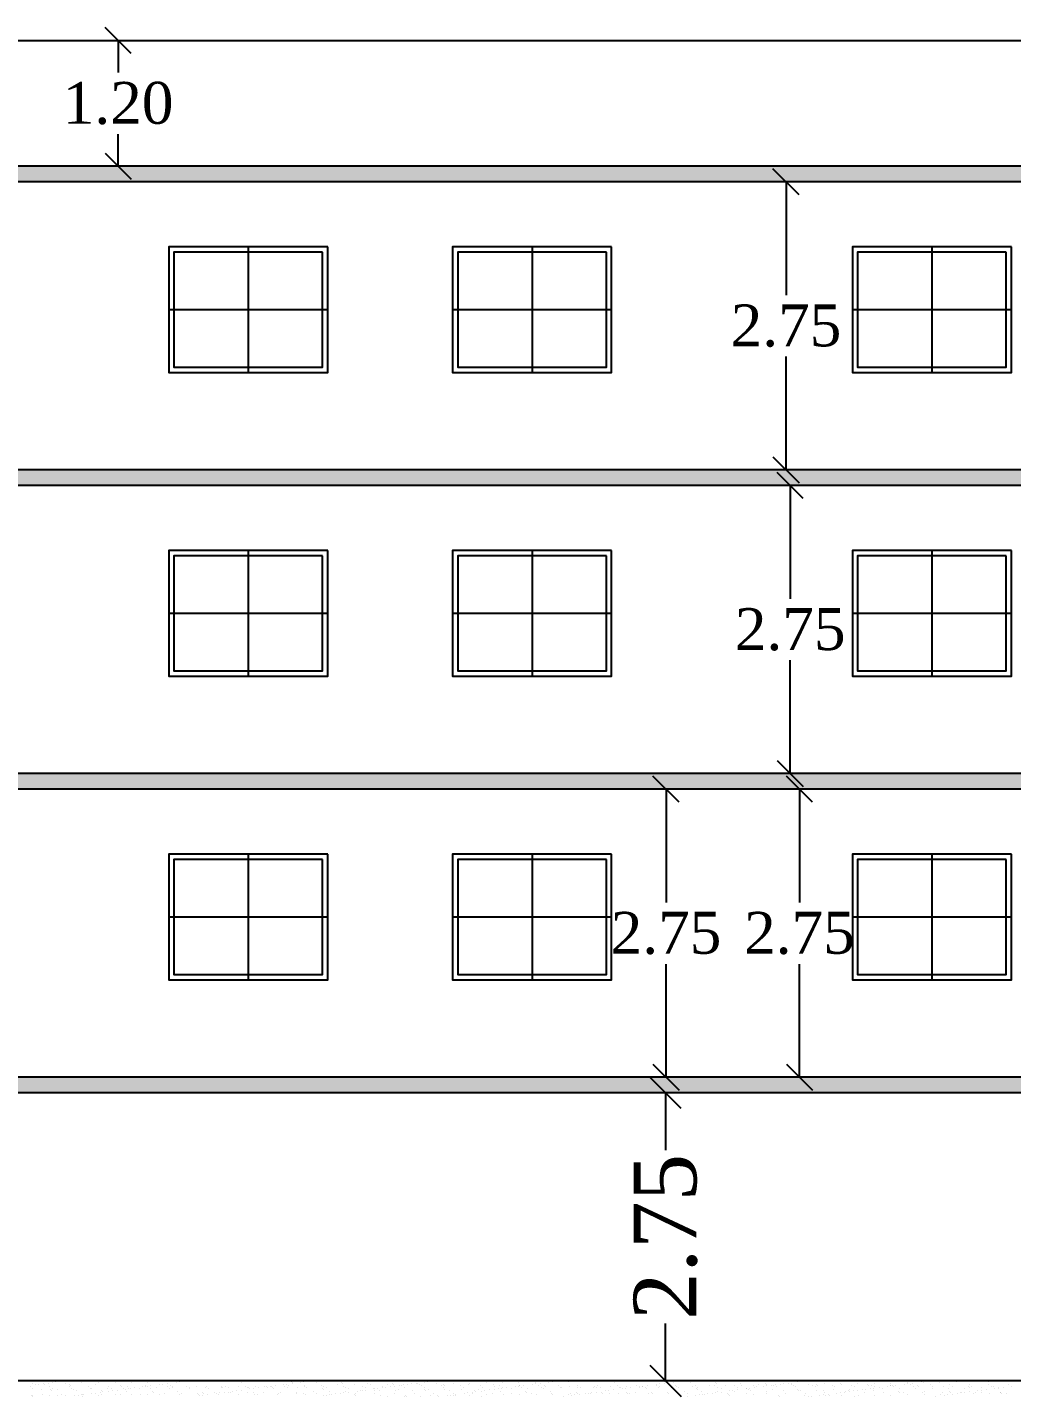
# Model space of a CAD drawing. Header units: metres. Extents: x 16174 to 16363, y 1100 to 1191.
# Drawn here: x 16275.53 to 16284.93, y 1137.06 to 1150.14 of the extents above; entities that cross this region are included whole.
import ezdxf

# ---------------------------------------------------------------- set-up
doc = ezdxf.new("R2010")
doc.units = ezdxf.units.M
doc.header["$MEASUREMENT"] = 0
for name, color, linetype in [('BLK_1_FLR_0_STILT_HEIGHT', 7, 'Continuous'), ('BLK_1_FLR_1_REGULAR_ROOM_1', 7, 'Continuous'), ('BLK_1_FLR_1_WC_BATH_HT', 20, 'Continuous'), ('BLK_1_PARAPET_HT', 7, 'Continuous')]:
    doc.layers.add(name, color=color, linetype=linetype)
doc.styles.get("Standard").update_dxf_attribs({"font": 'times.ttf'})
doc.dimstyles.new('23', dxfattribs={"dimtxt": 0.45, "dimasz": 0.3, "dimexe": 0.18, "dimexo": 0.0625, "dimgap": 0.09, "dimtad": 0, "dimtih": 1, "dimtoh": 1, "dimzin": 0, "dimdsep": 46, "dimtxsty": 'Standard', "dimblk": 'OBLIQUE', "dimcen": 0.09, "dimse1": 1, "dimse2": 1, "dimadec": 0, "dimazin": 0, "dimtfac": 1, "dimtofl": 0, "dimtmove": 0, "dimatfit": 3, "dimfxl": 0, "dimtolj": 1, "dimtzin": 0, "dimarcsym": 0})
doc.dimstyles.get("Standard").update_dxf_attribs({"dimtxt": 0.6, "dimasz": 0.3, "dimexe": 0.18, "dimexo": 0.0625, "dimgap": 0.09, "dimtad": 0, "dimzin": 0, "dimdsep": 46, "dimtxsty": 'Standard', "dimblk": 'OBLIQUE', "dimcen": 0.09, "dimse1": 1, "dimse2": 1, "dimadec": 0, "dimazin": 0, "dimtfac": 1, "dimtofl": 0, "dimtmove": 0, "dimatfit": 3, "dimfxl": 0, "dimtolj": 1, "dimtzin": 0, "dimarcsym": 0})

# ---------------------------------------------------------------- blocks, each defined once
blk = doc.blocks.new('_Oblique')
at = {"color": 0, "linetype": 'ByBlock', "lineweight": -2}
blk.add_line((-0.5, -0.5), (0.5, 0.5), dxfattribs=at)
blk = doc.blocks.new('*D140')
at = {"layer": 'BLK_1_FLR_1_WC_BATH_HT', "color": 0, "lineweight": -2}
for p, q in [((16281.63, 1142.861), (16281.63, 1141.78)), ((16281.63, 1140.111), (16281.63, 1141.192))]:
    blk.add_line(p, q, dxfattribs=at)
at = {"layer": 'Defpoints', "color": 0}
for p in [(16281.546, 1142.861), (16281.63, 1142.861), (16281.546, 1140.111)]:
    blk.add_point(p, dxfattribs=at)
at = {"layer": 'BLK_1_FLR_1_WC_BATH_HT', "color": 0, "lineweight": -2, "xscale": 0.25, "yscale": 0.25, "zscale": 0.25}
for p, rotation in [((16281.63, 1142.861), 90), ((16281.63, 1140.111), 270)]:
    blk.add_blockref('_Oblique', p, dxfattribs=dict(at, rotation=rotation))
at = {"layer": 'BLK_1_FLR_1_WC_BATH_HT', "color": 0, "insert": (16281.63, 1141.486), "char_height": 0.4, "attachment_point": 5}
blk.add_mtext('\\A1;2.75', dxfattribs=at)
blk = doc.blocks.new('*D141')
at = {"layer": 'BLK_1_FLR_1_REGULAR_ROOM_1', "color": 0, "lineweight": -2}
for p, q in [((16282.904, 1142.861), (16282.904, 1141.78)), ((16282.904, 1140.111), (16282.904, 1141.192))]:
    blk.add_line(p, q, dxfattribs=at)
at = {"layer": 'Defpoints', "color": 0}
for p in [(16282.49, 1142.861), (16282.904, 1142.861), (16282.49, 1140.111)]:
    blk.add_point(p, dxfattribs=at)
at = {"layer": 'BLK_1_FLR_1_REGULAR_ROOM_1', "color": 0, "lineweight": -2, "xscale": 0.25, "yscale": 0.25, "zscale": 0.25}
for p, rotation in [((16282.904, 1142.861), 90), ((16282.904, 1140.111), 270)]:
    blk.add_blockref('_Oblique', p, dxfattribs=dict(at, rotation=rotation))
at = {"layer": 'BLK_1_FLR_1_REGULAR_ROOM_1', "color": 0, "insert": (16282.904, 1141.486), "char_height": 0.4, "attachment_point": 5}
blk.add_mtext('\\A1;2.75', dxfattribs=at)
blk = doc.blocks.new('*D142')
at = {"layer": 'BLK_1_FLR_1_REGULAR_ROOM_1', "color": 0, "lineweight": -2}
for p, q in [((16282.816, 1145.761), (16282.816, 1144.68)), ((16282.816, 1143.011), (16282.816, 1144.092))]:
    blk.add_line(p, q, dxfattribs=at)
at = {"layer": 'Defpoints', "color": 0}
for p in [(16282.816, 1145.761), (16282.904, 1145.761), (16282.904, 1143.011)]:
    blk.add_point(p, dxfattribs=at)
at = {"layer": 'BLK_1_FLR_1_REGULAR_ROOM_1', "color": 0, "lineweight": -2, "xscale": 0.25, "yscale": 0.25, "zscale": 0.25}
for p, rotation in [((16282.816, 1145.761), 90), ((16282.816, 1143.011), 270)]:
    blk.add_blockref('_Oblique', p, dxfattribs=dict(at, rotation=rotation))
at = {"layer": 'BLK_1_FLR_1_REGULAR_ROOM_1', "color": 0, "insert": (16282.816, 1144.386), "char_height": 0.4, "attachment_point": 5}
blk.add_mtext('\\A1;2.75', dxfattribs=at)
blk = doc.blocks.new('*D143')
at = {"layer": 'BLK_1_FLR_1_REGULAR_ROOM_1', "color": 0, "lineweight": -2}
for p, q in [((16282.776, 1148.661), (16282.776, 1147.58)), ((16282.776, 1145.911), (16282.776, 1146.992))]:
    blk.add_line(p, q, dxfattribs=at)
at = {"layer": 'Defpoints', "color": 0}
for p in [(16282.776, 1148.661), (16282.816, 1148.661), (16282.816, 1145.911)]:
    blk.add_point(p, dxfattribs=at)
at = {"layer": 'BLK_1_FLR_1_REGULAR_ROOM_1', "color": 0, "lineweight": -2, "xscale": 0.25, "yscale": 0.25, "zscale": 0.25}
for p, rotation in [((16282.776, 1148.661), 90), ((16282.776, 1145.911), 270)]:
    blk.add_blockref('_Oblique', p, dxfattribs=dict(at, rotation=rotation))
at = {"layer": 'BLK_1_FLR_1_REGULAR_ROOM_1', "color": 0, "insert": (16282.776, 1147.286), "char_height": 0.4, "attachment_point": 5}
blk.add_mtext('\\A1;2.75', dxfattribs=at)
blk = doc.blocks.new('*D144')
at = {"layer": 'BLK_1_PARAPET_HT', "color": 0, "lineweight": -2}
for p, q in [((16276.397, 1150.011), (16276.397, 1149.705)), ((16276.397, 1148.811), (16276.397, 1149.117))]:
    blk.add_line(p, q, dxfattribs=at)
at = {"layer": 'Defpoints', "color": 0}
for p in [(16276.068, 1150.011), (16276.068, 1148.811), (16276.397, 1148.811)]:
    blk.add_point(p, dxfattribs=at)
at = {"layer": 'BLK_1_PARAPET_HT', "color": 0, "lineweight": -2, "xscale": 0.25, "yscale": 0.25, "zscale": 0.25}
for p, rotation in [((16276.397, 1150.011), 90), ((16276.397, 1148.811), 270)]:
    blk.add_blockref('_Oblique', p, dxfattribs=dict(at, rotation=rotation))
at = {"layer": 'BLK_1_PARAPET_HT', "color": 0, "insert": (16276.397, 1149.411), "char_height": 0.4, "attachment_point": 5}
blk.add_mtext('\\A1;1.20', dxfattribs=at)
blk = doc.blocks.new('*D172')
at = {"layer": 'BLK_1_FLR_0_STILT_HEIGHT', "color": 0, "lineweight": -2}
for p, q in [((16281.626, 1139.961), (16281.626, 1139.413)), ((16281.626, 1137.211), (16281.626, 1137.76))]:
    blk.add_line(p, q, dxfattribs=at)
at = {"layer": 'Defpoints', "color": 0}
for p in [(16281.613, 1139.961), (16281.613, 1137.211), (16281.626, 1137.211)]:
    blk.add_point(p, dxfattribs=at)
at = {"layer": 'BLK_1_FLR_0_STILT_HEIGHT', "color": 0, "lineweight": -2, "xscale": 0.3, "yscale": 0.3, "zscale": 0.3}
for p, rotation in [((16281.626, 1139.961), 90), ((16281.626, 1137.211), 270)]:
    blk.add_blockref('_Oblique', p, dxfattribs=dict(at, rotation=rotation))
at = {"layer": 'BLK_1_FLR_0_STILT_HEIGHT', "color": 0, "insert": (16281.626, 1138.586), "char_height": 0.6, "attachment_point": 5, "rotation": 90}
blk.add_mtext('\\A1;2.75', dxfattribs=at)

msp = doc.modelspace()

# ---------------------------------------------------------------- hatches: boundary and pattern name
h = msp.add_hatch()
h.set_pattern_fill('AR-CONC', color=256, scale=0.03)
h.set_pattern_definition([(50, (1658.73142, 203.17716), (0.2151780548, -0.0188256405), [0.0225, -0.2475]), (355, (1658.73142, 203.17716), (-0.0416254, 0.22565764), [0.018, -0.198]), (100.4514445, (1658.74935, 203.17559), (0.173552654, 0.2068319973), [0.0191220576, -0.2103426336]), (46.1842, (1658.73142, 203.23716), (0.320172399, -0.049655784), [0.03375, -0.37125]), (96.6356355, (1658.7581, 203.23302), (0.280398584, 0.29223558), [0.0286831026, -0.315514128]), (351.184164, (1658.73142, 203.23716), (0.2803985835, 0.29223558), [0.027, -0.297]), (21, (1658.76142, 203.22216), (0.1790721156, -0.1207856672), [0.0225, -0.2475]), (326, (1658.76142, 203.22216), (0.0729945996, 0.2175450135), [0.018, -0.198]), (71.4514447, (1658.77635, 203.2121), (0.252066713, 0.0967593458), [0.019122057, -0.2103426336]), (37.5, (1658.73142, 203.17716), (0.0036479566, 0.09986815615), [0, -0.1956, 0, -0.201, 0, -0.19875]), (7.5, (1658.73142, 203.17716), (0.0789208612, 0.1183235136), [0, -0.1146, 0, -0.1911, 0, -0.07575]), (327.5, (1658.66452, 203.17716), (0.16014673085, -0.0067664615), [0, -0.075, 0, -0.234, 0, -0.3105]), (317.5, (1658.63452, 203.17716), (0.1749558508, 0.0300314947), [0, -0.0975, 0, -0.1554, 0, -0.2205])])
h.paths.add_polyline_path([(16303.112, 1140.111), (16273.44, 1140.111), (16273.44, 1139.961), (16303.112, 1139.961)])
h.paths.add_polyline_path([(16303.112, 1143.011), (16273.44, 1143.011), (16273.44, 1142.861), (16303.112, 1142.861)])
h.paths.add_polyline_path([(16302.882, 1145.911), (16273.44, 1145.911), (16273.44, 1145.761), (16302.882, 1145.761)])
h.paths.add_polyline_path([(16303.112, 1148.811), (16273.44, 1148.811), (16273.44, 1148.661), (16303.112, 1148.661)])

# ---------------------------------------------------------------- linework, layer by layer
for p, q in [((16273.67, 1150.011), (16303.112, 1150.011)), ((16303.112, 1148.811), (16273.44, 1148.811)), ((16303.112, 1148.661), (16273.44, 1148.661)), ((16277.64, 1148.041), (16277.64, 1146.841)), ((16280.35, 1148.041), (16280.35, 1146.841)), ((16284.17, 1148.041), (16284.17, 1146.841)), ((16276.88, 1147.441), (16278.4, 1147.441)), ((16279.59, 1147.441), (16281.11, 1147.441)), ((16283.41, 1147.441), (16284.93, 1147.441)), ((16276.88, 1146.841), (16278.4, 1146.841)), ((16279.59, 1146.841), (16281.11, 1146.841)), ((16283.41, 1146.841), (16284.93, 1146.841)), ((16303.112, 1145.911), (16273.44, 1145.911)), ((16303.112, 1145.761), (16273.44, 1145.761)), ((16277.64, 1145.141), (16277.64, 1143.941)), ((16280.35, 1145.141), (16280.35, 1143.941)), ((16284.17, 1145.141), (16284.17, 1143.941)), ((16276.88, 1144.541), (16278.4, 1144.541)), ((16279.59, 1144.541), (16281.11, 1144.541)), ((16283.41, 1144.541), (16284.93, 1144.541)), ((16276.88, 1143.941), (16278.4, 1143.941)), ((16279.59, 1143.941), (16281.11, 1143.941)), ((16283.41, 1143.941), (16284.93, 1143.941)), ((16303.112, 1143.011), (16273.44, 1143.011)), ((16303.112, 1142.861), (16273.44, 1142.861)), ((16277.64, 1142.241), (16277.64, 1141.041)), ((16280.35, 1142.241), (16280.35, 1141.041)), ((16284.17, 1142.241), (16284.17, 1141.041)), ((16276.88, 1141.641), (16278.4, 1141.641)), ((16279.59, 1141.641), (16281.11, 1141.641)), ((16283.41, 1141.641), (16284.93, 1141.641)), ((16276.88, 1141.041), (16278.4, 1141.041)), ((16279.59, 1141.041), (16281.11, 1141.041)), ((16283.41, 1141.041), (16284.93, 1141.041)), ((16303.112, 1140.111), (16273.44, 1140.111)), ((16303.112, 1139.961), (16273.44, 1139.961)), ((16303.112, 1137.211), (16273.44, 1137.211)), ((16275.557, 1137.156), (16275.557, 1137.156)), ((16275.58, 1137.185), (16275.58, 1137.185)), ((16275.582, 1137.14), (16275.582, 1137.14)), ((16275.606, 1137.175), (16275.606, 1137.175)), ((16275.637, 1137.179), (16275.637, 1137.179)), ((16275.686, 1137.186), (16275.686, 1137.186)), ((16275.693, 1137.181), (16275.693, 1137.181)), ((16275.733, 1137.184), (16275.733, 1137.184)), ((16275.744, 1137.157), (16275.744, 1137.157)), ((16275.768, 1137.196), (16275.768, 1137.196)), ((16275.769, 1137.141), (16275.769, 1137.141)), ((16275.799, 1137.201), (16275.799, 1137.201)), ((16275.848, 1137.207), (16275.848, 1137.207)), ((16275.895, 1137.19), (16275.895, 1137.19)), ((16275.931, 1137.157), (16275.931, 1137.157)), ((16275.934, 1137.179), (16275.934, 1137.179)), ((16275.945, 1137.169), (16275.945, 1137.169)), ((16275.956, 1137.141), (16275.956, 1137.141)), ((16276.052, 1137.192), (16276.052, 1137.192)), ((16276.118, 1137.157), (16276.118, 1137.157)), ((16276.134, 1137.136), (16276.134, 1137.136)), ((16276.143, 1137.141), (16276.143, 1137.141)), ((16276.177, 1137.173), (16276.177, 1137.173)), ((16276.206, 1137.192), (16276.206, 1137.192)), ((16276.291, 1137.138), (16276.291, 1137.138)), ((16276.304, 1137.158), (16276.304, 1137.158)), ((16276.33, 1137.142), (16276.33, 1137.142)), ((16276.368, 1137.197), (16276.368, 1137.197)), ((16276.417, 1137.171), (16276.417, 1137.171)), ((16276.428, 1137.161), (16276.428, 1137.161)), ((16276.444, 1137.137), (16276.444, 1137.137)), ((16276.469, 1137.133), (16276.469, 1137.133)), ((16276.491, 1137.158), (16276.491, 1137.158)), ((16276.5, 1137.137), (16276.5, 1137.137)), ((16276.517, 1137.142), (16276.517, 1137.142)), ((16276.525, 1137.199), (16276.525, 1137.199)), ((16276.549, 1137.144), (16276.549, 1137.144)), ((16276.606, 1137.143), (16276.606, 1137.143)), ((16276.63, 1137.155), (16276.63, 1137.155)), ((16276.661, 1137.166), (16276.661, 1137.166)), ((16276.662, 1137.159), (16276.662, 1137.159)), ((16276.678, 1137.158), (16276.678, 1137.158)), ((16276.679, 1137.199), (16276.679, 1137.199)), ((16276.703, 1137.142), (16276.703, 1137.142)), ((16276.71, 1137.165), (16276.71, 1137.165)), ((16276.763, 1137.145), (16276.763, 1137.145)), ((16276.792, 1137.176), (16276.792, 1137.176)), ((16276.823, 1137.18), (16276.823, 1137.18)), ((16276.841, 1137.204), (16276.841, 1137.204)), ((16276.865, 1137.159), (16276.865, 1137.159)), ((16276.872, 1137.186), (16276.872, 1137.186)), ((16276.89, 1137.143), (16276.89, 1137.143)), ((16276.901, 1137.164), (16276.901, 1137.164)), ((16276.912, 1137.154), (16276.912, 1137.154)), ((16276.917, 1137.144), (16276.917, 1137.144)), ((16276.953, 1137.197), (16276.953, 1137.197)), ((16276.985, 1137.201), (16276.985, 1137.201)), ((16276.998, 1137.206), (16276.998, 1137.206)), ((16277.033, 1137.208), (16277.033, 1137.208)), ((16277.052, 1137.159), (16277.052, 1137.159)), ((16277.077, 1137.143), (16277.077, 1137.143)), ((16277.079, 1137.15), (16277.079, 1137.15)), ((16277.092, 1137.206), (16277.092, 1137.206)), ((16277.145, 1137.159), (16277.145, 1137.159)), ((16277.151, 1137.206), (16277.151, 1137.206)), ((16277.236, 1137.152), (16277.236, 1137.152)), ((16277.239, 1137.159), (16277.239, 1137.159)), ((16277.264, 1137.143), (16277.264, 1137.143)), ((16277.385, 1137.157), (16277.385, 1137.157)), ((16277.389, 1137.151), (16277.389, 1137.151)), ((16277.396, 1137.146), (16277.396, 1137.146)), ((16277.426, 1137.16), (16277.426, 1137.16)), ((16277.451, 1137.144), (16277.451, 1137.144)), ((16277.551, 1137.157), (16277.551, 1137.157)), ((16277.565, 1137.209), (16277.565, 1137.209)), ((16277.576, 1137.199), (16277.576, 1137.199)), ((16277.612, 1137.16), (16277.612, 1137.16)), ((16277.628, 1137.151), (16277.628, 1137.151)), ((16277.638, 1137.144), (16277.638, 1137.144)), ((16277.655, 1137.134), (16277.655, 1137.134)), ((16277.686, 1137.138), (16277.686, 1137.138)), ((16277.708, 1137.159), (16277.708, 1137.159)), ((16277.735, 1137.145), (16277.735, 1137.145)), ((16277.799, 1137.16), (16277.799, 1137.16)), ((16277.809, 1137.204), (16277.809, 1137.204)), ((16277.816, 1137.155), (16277.816, 1137.155)), ((16277.825, 1137.144), (16277.825, 1137.144)), ((16277.848, 1137.16), (16277.848, 1137.16)), ((16277.862, 1137.159), (16277.862, 1137.159)), ((16277.868, 1137.149), (16277.868, 1137.149)), ((16277.879, 1137.139), (16277.879, 1137.139)), ((16277.896, 1137.166), (16277.896, 1137.166)), ((16277.978, 1137.177), (16277.978, 1137.177)), ((16277.986, 1137.161), (16277.986, 1137.161)), ((16278.009, 1137.181), (16278.009, 1137.181)), ((16278.011, 1137.145), (16278.011, 1137.145)), ((16278.024, 1137.164), (16278.024, 1137.164)), ((16278.049, 1137.202), (16278.049, 1137.202)), ((16278.058, 1137.187), (16278.058, 1137.187)), ((16278.06, 1137.192), (16278.06, 1137.192)), ((16278.112, 1137.144), (16278.112, 1137.144)), ((16278.139, 1137.198), (16278.139, 1137.198)), ((16278.171, 1137.202), (16278.171, 1137.202)), ((16278.173, 1137.161), (16278.173, 1137.161)), ((16278.181, 1137.166), (16278.181, 1137.166)), ((16278.198, 1137.145), (16278.198, 1137.145)), ((16278.219, 1137.208), (16278.219, 1137.208)), ((16278.292, 1137.197), (16278.292, 1137.197)), ((16278.335, 1137.166), (16278.335, 1137.166)), ((16278.352, 1137.142), (16278.352, 1137.142)), ((16278.36, 1137.161), (16278.36, 1137.161)), ((16278.385, 1137.145), (16278.385, 1137.145)), ((16278.497, 1137.172), (16278.497, 1137.172)), ((16278.532, 1137.194), (16278.532, 1137.194)), ((16278.544, 1137.184), (16278.544, 1137.184)), ((16278.547, 1137.162), (16278.547, 1137.162)), ((16278.572, 1137.146), (16278.572, 1137.146)), ((16278.596, 1137.137), (16278.596, 1137.137)), ((16278.654, 1137.174), (16278.654, 1137.174)), ((16278.734, 1137.162), (16278.734, 1137.162)), ((16278.759, 1137.146), (16278.759, 1137.146)), ((16278.776, 1137.189), (16278.776, 1137.189)), ((16278.807, 1137.173), (16278.807, 1137.173)), ((16278.836, 1137.134), (16278.836, 1137.134)), ((16278.841, 1137.135), (16278.841, 1137.135)), ((16278.872, 1137.139), (16278.872, 1137.139)), ((16278.92, 1137.162), (16278.92, 1137.162)), ((16278.921, 1137.145), (16278.921, 1137.145)), ((16278.946, 1137.146), (16278.946, 1137.146)), ((16278.969, 1137.179), (16278.969, 1137.179)), ((16279.002, 1137.156), (16279.002, 1137.156)), ((16279.016, 1137.187), (16279.016, 1137.187)), ((16279.027, 1137.177), (16279.027, 1137.177)), ((16279.033, 1137.16), (16279.033, 1137.16)), ((16279.082, 1137.167), (16279.082, 1137.167)), ((16279.107, 1137.163), (16279.107, 1137.163)), ((16279.126, 1137.181), (16279.126, 1137.181)), ((16279.133, 1137.147), (16279.133, 1137.147)), ((16279.164, 1137.177), (16279.164, 1137.177)), ((16279.195, 1137.182), (16279.195, 1137.182)), ((16279.244, 1137.188), (16279.244, 1137.188)), ((16279.26, 1137.182), (16279.26, 1137.182)), ((16279.28, 1137.18), (16279.28, 1137.18)), ((16279.294, 1137.163), (16279.294, 1137.163)), ((16279.319, 1137.147), (16279.319, 1137.147)), ((16279.325, 1137.199), (16279.325, 1137.199)), ((16279.356, 1137.203), (16279.356, 1137.203)), ((16279.405, 1137.209), (16279.405, 1137.209)), ((16279.442, 1137.186), (16279.442, 1137.186)), ((16279.481, 1137.163), (16279.481, 1137.163)), ((16279.5, 1137.18), (16279.5, 1137.18)), ((16279.506, 1137.147), (16279.506, 1137.147)), ((16279.511, 1137.17), (16279.511, 1137.17)), ((16279.599, 1137.188), (16279.599, 1137.188)), ((16279.668, 1137.164), (16279.668, 1137.164)), ((16279.693, 1137.148), (16279.693, 1137.148)), ((16279.744, 1137.174), (16279.744, 1137.174)), ((16279.752, 1137.187), (16279.752, 1137.187)), ((16279.837, 1137.133), (16279.837, 1137.133)), ((16279.855, 1137.164), (16279.855, 1137.164)), ((16279.88, 1137.148), (16279.88, 1137.148)), ((16279.914, 1137.193), (16279.914, 1137.193)), ((16279.984, 1137.172), (16279.984, 1137.172)), ((16279.991, 1137.133), (16279.991, 1137.133)), ((16279.995, 1137.162), (16279.995, 1137.162)), ((16280.027, 1137.136), (16280.027, 1137.136)), ((16280.041, 1137.164), (16280.041, 1137.164)), ((16280.058, 1137.14), (16280.058, 1137.14)), ((16280.067, 1137.148), (16280.067, 1137.148)), ((16280.071, 1137.195), (16280.071, 1137.195)), ((16280.107, 1137.146), (16280.107, 1137.146)), ((16280.153, 1137.139), (16280.153, 1137.139)), ((16280.188, 1137.157), (16280.188, 1137.157)), ((16280.219, 1137.161), (16280.219, 1137.161)), ((16280.225, 1137.194), (16280.225, 1137.194)), ((16280.227, 1137.167), (16280.227, 1137.167)), ((16280.228, 1137.165), (16280.228, 1137.165)), ((16280.254, 1137.149), (16280.254, 1137.149)), ((16280.268, 1137.167), (16280.268, 1137.167)), ((16280.31, 1137.141), (16280.31, 1137.141)), ((16280.35, 1137.178), (16280.35, 1137.178)), ((16280.381, 1137.182), (16280.381, 1137.182)), ((16280.387, 1137.2), (16280.387, 1137.2)), ((16280.415, 1137.165), (16280.415, 1137.165)), ((16280.43, 1137.189), (16280.43, 1137.189)), ((16280.44, 1137.149), (16280.44, 1137.149)), ((16280.463, 1137.14), (16280.463, 1137.14)), ((16280.467, 1137.165), (16280.467, 1137.165)), ((16280.478, 1137.155), (16280.478, 1137.155)), ((16280.511, 1137.199), (16280.511, 1137.199)), ((16280.542, 1137.204), (16280.542, 1137.204)), ((16280.544, 1137.202), (16280.544, 1137.202)), ((16280.591, 1137.21), (16280.591, 1137.21)), ((16280.602, 1137.166), (16280.602, 1137.166)), ((16280.625, 1137.146), (16280.625, 1137.146)), ((16280.627, 1137.149), (16280.627, 1137.149)), ((16280.659, 1137.208), (16280.659, 1137.208)), ((16280.698, 1137.201), (16280.698, 1137.201)), ((16280.711, 1137.16), (16280.711, 1137.16)), ((16280.782, 1137.148), (16280.782, 1137.148)), ((16280.789, 1137.166), (16280.789, 1137.166)), ((16280.814, 1137.15), (16280.814, 1137.15)), ((16280.86, 1137.207), (16280.86, 1137.207)), ((16280.936, 1137.147), (16280.936, 1137.147)), ((16280.951, 1137.158), (16280.951, 1137.158)), ((16280.962, 1137.148), (16280.962, 1137.148)), ((16280.976, 1137.166), (16280.976, 1137.166)), ((16281.001, 1137.15), (16281.001, 1137.15)), ((16281.017, 1137.209), (16281.017, 1137.209)), ((16281.098, 1137.153), (16281.098, 1137.153)), ((16281.131, 1137.21), (16281.131, 1137.21)), ((16281.142, 1137.2), (16281.142, 1137.2)), ((16281.163, 1137.167), (16281.163, 1137.167)), ((16281.17, 1137.208), (16281.17, 1137.208)), ((16281.188, 1137.15), (16281.188, 1137.15)), ((16281.195, 1137.152), (16281.195, 1137.152)), ((16281.212, 1137.136), (16281.212, 1137.136)), ((16281.244, 1137.141), (16281.244, 1137.141)), ((16281.255, 1137.155), (16281.255, 1137.155)), ((16281.292, 1137.147), (16281.292, 1137.147)), ((16281.349, 1137.167), (16281.349, 1137.167)), ((16281.374, 1137.158), (16281.374, 1137.158)), ((16281.375, 1137.205), (16281.375, 1137.205)), ((16281.375, 1137.151), (16281.375, 1137.151)), ((16281.405, 1137.162), (16281.405, 1137.162)), ((16281.408, 1137.154), (16281.408, 1137.154)), ((16281.435, 1137.15), (16281.435, 1137.15)), ((16281.446, 1137.14), (16281.446, 1137.14)), ((16281.454, 1137.168), (16281.454, 1137.168)), ((16281.535, 1137.179), (16281.535, 1137.179)), ((16281.536, 1137.167), (16281.536, 1137.167)), ((16281.562, 1137.151), (16281.562, 1137.151)), ((16281.567, 1137.183), (16281.567, 1137.183)), ((16281.57, 1137.16), (16281.57, 1137.16)), ((16281.615, 1137.203), (16281.615, 1137.203)), ((16281.615, 1137.19), (16281.615, 1137.19)), ((16281.626, 1137.193), (16281.626, 1137.193)), ((16281.678, 1137.145), (16281.678, 1137.145)), ((16281.697, 1137.2), (16281.697, 1137.2)), ((16281.723, 1137.168), (16281.723, 1137.168)), ((16281.727, 1137.162), (16281.727, 1137.162)), ((16281.728, 1137.204), (16281.728, 1137.204)), ((16281.748, 1137.151), (16281.748, 1137.151)), ((16281.777, 1137.211), (16281.777, 1137.211)), ((16281.859, 1137.198), (16281.859, 1137.198)), ((16281.881, 1137.161), (16281.881, 1137.161)), ((16281.91, 1137.168), (16281.91, 1137.168)), ((16281.918, 1137.143), (16281.918, 1137.143)), ((16281.93, 1137.133), (16281.93, 1137.133)), ((16281.935, 1137.152), (16281.935, 1137.152)), ((16282.043, 1137.167), (16282.043, 1137.167)), ((16282.097, 1137.168), (16282.097, 1137.168)), ((16282.099, 1137.196), (16282.099, 1137.196)), ((16282.11, 1137.185), (16282.11, 1137.185)), ((16282.122, 1137.152), (16282.122, 1137.152)), ((16282.162, 1137.138), (16282.162, 1137.138)), ((16282.2, 1137.169), (16282.2, 1137.169)), ((16282.284, 1137.169), (16282.284, 1137.169)), ((16282.309, 1137.152), (16282.309, 1137.152)), ((16282.342, 1137.19), (16282.342, 1137.19)), ((16282.353, 1137.168), (16282.353, 1137.168)), ((16282.398, 1137.137), (16282.398, 1137.137)), ((16282.402, 1137.136), (16282.402, 1137.136)), ((16282.43, 1137.141), (16282.43, 1137.141)), ((16282.47, 1137.169), (16282.47, 1137.169)), ((16282.478, 1137.148), (16282.478, 1137.148)), ((16282.496, 1137.153), (16282.496, 1137.153)), ((16282.516, 1137.174), (16282.516, 1137.174)), ((16282.56, 1137.159), (16282.56, 1137.159)), ((16282.583, 1137.188), (16282.583, 1137.188)), ((16282.591, 1137.163), (16282.591, 1137.163)), ((16282.594, 1137.178), (16282.594, 1137.178)), ((16282.64, 1137.169), (16282.64, 1137.169)), ((16282.657, 1137.169), (16282.657, 1137.169)), ((16282.673, 1137.176), (16282.673, 1137.176)), ((16282.683, 1137.153), (16282.683, 1137.153)), ((16282.721, 1137.18), (16282.721, 1137.18)), ((16282.753, 1137.184), (16282.753, 1137.184)), ((16282.801, 1137.19), (16282.801, 1137.19)), ((16282.826, 1137.183), (16282.826, 1137.183)), ((16282.826, 1137.175), (16282.826, 1137.175)), ((16282.844, 1137.17), (16282.844, 1137.17)), ((16282.869, 1137.153), (16282.869, 1137.153)), ((16282.883, 1137.201), (16282.883, 1137.201)), ((16282.914, 1137.205), (16282.914, 1137.205)), ((16282.988, 1137.181), (16282.988, 1137.181)), ((16283.031, 1137.17), (16283.031, 1137.17)), ((16283.056, 1137.154), (16283.056, 1137.154)), ((16283.066, 1137.181), (16283.066, 1137.181)), ((16283.077, 1137.171), (16283.077, 1137.171)), ((16283.145, 1137.183), (16283.145, 1137.183)), ((16283.218, 1137.17), (16283.218, 1137.17)), ((16283.243, 1137.154), (16283.243, 1137.154)), ((16283.299, 1137.182), (16283.299, 1137.182)), ((16283.31, 1137.176), (16283.31, 1137.176)), ((16283.405, 1137.171), (16283.405, 1137.171)), ((16283.43, 1137.154), (16283.43, 1137.154)), ((16283.461, 1137.188), (16283.461, 1137.188)), ((16283.55, 1137.173), (16283.55, 1137.173)), ((16283.561, 1137.163), (16283.561, 1137.163)), ((16283.584, 1137.138), (16283.584, 1137.138)), ((16283.592, 1137.171), (16283.592, 1137.171)), ((16283.615, 1137.142), (16283.615, 1137.142)), ((16283.617, 1137.155), (16283.617, 1137.155)), ((16283.618, 1137.19), (16283.618, 1137.19)), ((16283.664, 1137.149), (16283.664, 1137.149)), ((16283.699, 1137.134), (16283.699, 1137.134)), ((16283.746, 1137.159), (16283.746, 1137.159)), ((16283.771, 1137.19), (16283.771, 1137.19)), ((16283.777, 1137.163), (16283.777, 1137.163)), ((16283.778, 1137.171), (16283.778, 1137.171)), ((16283.794, 1137.168), (16283.794, 1137.168)), ((16283.804, 1137.155), (16283.804, 1137.155)), ((16283.826, 1137.17), (16283.826, 1137.17)), ((16283.856, 1137.136), (16283.856, 1137.136)), ((16283.907, 1137.181), (16283.907, 1137.181)), ((16283.933, 1137.195), (16283.933, 1137.195)), ((16283.938, 1137.185), (16283.938, 1137.185)), ((16283.965, 1137.172), (16283.965, 1137.172)), ((16283.987, 1137.191), (16283.987, 1137.191)), ((16283.991, 1137.155), (16283.991, 1137.155)), ((16284.009, 1137.135), (16284.009, 1137.135)), ((16284.034, 1137.166), (16284.034, 1137.166)), ((16284.045, 1137.156), (16284.045, 1137.156)), ((16284.069, 1137.202), (16284.069, 1137.202)), ((16284.09, 1137.197), (16284.09, 1137.197)), ((16284.1, 1137.206), (16284.1, 1137.206)), ((16284.152, 1137.172), (16284.152, 1137.172)), ((16284.172, 1137.141), (16284.172, 1137.141)), ((16284.177, 1137.156), (16284.177, 1137.156)), ((16284.225, 1137.209), (16284.225, 1137.209)), ((16284.244, 1137.197), (16284.244, 1137.197)), ((16284.277, 1137.161), (16284.277, 1137.161)), ((16284.329, 1137.143), (16284.329, 1137.143)), ((16284.339, 1137.172), (16284.339, 1137.172)), ((16284.364, 1137.156), (16284.364, 1137.156)), ((16284.406, 1137.203), (16284.406, 1137.203)), ((16284.482, 1137.142), (16284.482, 1137.142)), ((16284.517, 1137.159), (16284.517, 1137.159)), ((16284.526, 1137.173), (16284.526, 1137.173)), ((16284.528, 1137.149), (16284.528, 1137.149)), ((16284.551, 1137.157), (16284.551, 1137.157)), ((16284.563, 1137.205), (16284.563, 1137.205)), ((16284.644, 1137.148), (16284.644, 1137.148)), ((16284.709, 1137.201), (16284.709, 1137.201)), ((16284.713, 1137.173), (16284.713, 1137.173)), ((16284.716, 1137.204), (16284.716, 1137.204)), ((16284.738, 1137.157), (16284.738, 1137.157)), ((16284.761, 1137.153), (16284.761, 1137.153)), ((16284.77, 1137.139), (16284.77, 1137.139)), ((16284.801, 1137.15), (16284.801, 1137.15)), ((16284.801, 1137.143), (16284.801, 1137.143)), ((16284.85, 1137.149), (16284.85, 1137.149)), ((16284.879, 1137.21), (16284.879, 1137.21)), ((16284.9, 1137.173), (16284.9, 1137.173)), ((16284.925, 1137.157), (16284.925, 1137.157)), ((16275.573, 1137.073), (16275.573, 1137.073)), ((16275.584, 1137.07), (16275.584, 1137.07)), ((16275.584, 1137.063), (16275.584, 1137.063)), ((16275.661, 1137.129), (16275.661, 1137.129)), ((16275.673, 1137.082), (16275.673, 1137.082)), ((16275.737, 1137.069), (16275.737, 1137.069)), ((16275.753, 1137.126), (16275.753, 1137.126)), ((16275.764, 1137.116), (16275.764, 1137.116)), ((16275.816, 1137.068), (16275.816, 1137.068)), ((16275.818, 1137.131), (16275.818, 1137.131)), ((16275.86, 1137.083), (16275.86, 1137.083)), ((16275.899, 1137.075), (16275.899, 1137.075)), ((16275.972, 1137.13), (16275.972, 1137.13)), ((16275.984, 1137.07), (16275.984, 1137.07)), ((16275.997, 1137.121), (16275.997, 1137.121)), ((16276.016, 1137.074), (16276.016, 1137.074)), ((16276.047, 1137.083), (16276.047, 1137.083)), ((16276.056, 1137.077), (16276.056, 1137.077)), ((16276.057, 1137.066), (16276.057, 1137.066)), ((16276.064, 1137.08), (16276.064, 1137.08)), ((16276.146, 1137.091), (16276.146, 1137.091)), ((16276.177, 1137.095), (16276.177, 1137.095)), ((16276.21, 1137.076), (16276.21, 1137.076)), ((16276.226, 1137.101), (16276.226, 1137.101)), ((16276.234, 1137.083), (16276.234, 1137.083)), ((16276.237, 1137.119), (16276.237, 1137.119)), ((16276.248, 1137.108), (16276.248, 1137.108)), ((16276.307, 1137.112), (16276.307, 1137.112)), ((16276.339, 1137.116), (16276.339, 1137.116)), ((16276.372, 1137.082), (16276.372, 1137.082)), ((16276.387, 1137.123), (16276.387, 1137.123)), ((16276.421, 1137.084), (16276.421, 1137.084)), ((16276.48, 1137.113), (16276.48, 1137.113)), ((16276.529, 1137.084), (16276.529, 1137.084)), ((16276.608, 1137.084), (16276.608, 1137.084)), ((16276.682, 1137.083), (16276.682, 1137.083)), ((16276.721, 1137.111), (16276.721, 1137.111)), ((16276.732, 1137.101), (16276.732, 1137.101)), ((16276.795, 1137.084), (16276.795, 1137.084)), ((16276.844, 1137.089), (16276.844, 1137.089)), ((16276.964, 1137.106), (16276.964, 1137.106)), ((16276.981, 1137.085), (16276.981, 1137.085)), ((16277.001, 1137.091), (16277.001, 1137.091)), ((16277.155, 1137.09), (16277.155, 1137.09)), ((16277.168, 1137.085), (16277.168, 1137.085)), ((16277.17, 1137.07), (16277.17, 1137.07)), ((16277.202, 1137.074), (16277.202, 1137.074)), ((16277.204, 1137.104), (16277.204, 1137.104)), ((16277.215, 1137.094), (16277.215, 1137.094)), ((16277.25, 1137.081), (16277.25, 1137.081)), ((16277.317, 1137.096), (16277.317, 1137.096)), ((16277.332, 1137.092), (16277.332, 1137.092)), ((16277.355, 1137.085), (16277.355, 1137.085)), ((16277.363, 1137.096), (16277.363, 1137.096)), ((16277.412, 1137.102), (16277.412, 1137.102)), ((16277.448, 1137.099), (16277.448, 1137.099)), ((16277.474, 1137.098), (16277.474, 1137.098)), ((16277.493, 1137.113), (16277.493, 1137.113)), ((16277.525, 1137.117), (16277.525, 1137.117)), ((16277.542, 1137.086), (16277.542, 1137.086)), ((16277.573, 1137.123), (16277.573, 1137.123)), ((16277.628, 1137.097), (16277.628, 1137.097)), ((16277.688, 1137.097), (16277.688, 1137.097)), ((16277.699, 1137.086), (16277.699, 1137.086)), ((16277.729, 1137.086), (16277.729, 1137.086)), ((16277.79, 1137.103), (16277.79, 1137.103)), ((16277.916, 1137.086), (16277.916, 1137.086)), ((16277.932, 1137.091), (16277.932, 1137.091)), ((16277.947, 1137.105), (16277.947, 1137.105)), ((16278.1, 1137.104), (16278.1, 1137.104)), ((16278.102, 1137.087), (16278.102, 1137.087)), ((16278.172, 1137.089), (16278.172, 1137.089)), ((16278.183, 1137.079), (16278.183, 1137.079)), ((16278.262, 1137.11), (16278.262, 1137.11)), ((16278.289, 1137.087), (16278.289, 1137.087)), ((16278.356, 1137.071), (16278.356, 1137.071)), ((16278.363, 1137.132), (16278.363, 1137.132)), ((16278.387, 1137.075), (16278.387, 1137.075)), ((16278.415, 1137.084), (16278.415, 1137.084)), ((16278.419, 1137.112), (16278.419, 1137.112)), ((16278.436, 1137.082), (16278.436, 1137.082)), ((16278.476, 1137.087), (16278.476, 1137.087)), ((16278.518, 1137.092), (16278.518, 1137.092)), ((16278.549, 1137.097), (16278.549, 1137.097)), ((16278.573, 1137.111), (16278.573, 1137.111)), ((16278.598, 1137.103), (16278.598, 1137.103)), ((16278.655, 1137.082), (16278.655, 1137.082)), ((16278.663, 1137.088), (16278.663, 1137.088)), ((16278.666, 1137.072), (16278.666, 1137.072)), ((16278.679, 1137.114), (16278.679, 1137.114)), ((16278.71, 1137.118), (16278.71, 1137.118)), ((16278.735, 1137.117), (16278.735, 1137.117)), ((16278.759, 1137.124), (16278.759, 1137.124)), ((16278.847, 1137.124), (16278.847, 1137.124)), ((16278.85, 1137.088), (16278.85, 1137.088)), ((16278.892, 1137.119), (16278.892, 1137.119)), ((16278.899, 1137.076), (16278.899, 1137.076)), ((16278.973, 1137.063), (16278.973, 1137.063)), ((16279.037, 1137.088), (16279.037, 1137.088)), ((16279.045, 1137.119), (16279.045, 1137.119)), ((16279.079, 1137.129), (16279.079, 1137.129)), ((16279.13, 1137.065), (16279.13, 1137.065)), ((16279.139, 1137.074), (16279.139, 1137.074)), ((16279.15, 1137.064), (16279.15, 1137.064)), ((16279.207, 1137.124), (16279.207, 1137.124)), ((16279.224, 1137.089), (16279.224, 1137.089)), ((16279.284, 1137.064), (16279.284, 1137.064)), ((16279.32, 1137.127), (16279.32, 1137.127)), ((16279.331, 1137.117), (16279.331, 1137.117)), ((16279.364, 1137.126), (16279.364, 1137.126)), ((16279.383, 1137.069), (16279.383, 1137.069)), ((16279.41, 1137.089), (16279.41, 1137.089)), ((16279.446, 1137.07), (16279.446, 1137.07)), ((16279.461, 1137.061), (16279.461, 1137.061)), ((16279.518, 1137.126), (16279.518, 1137.126)), ((16279.542, 1137.072), (16279.542, 1137.072)), ((16279.563, 1137.122), (16279.563, 1137.122)), ((16279.573, 1137.076), (16279.573, 1137.076)), ((16279.597, 1137.089), (16279.597, 1137.089)), ((16279.603, 1137.072), (16279.603, 1137.072)), ((16279.622, 1137.082), (16279.622, 1137.082)), ((16279.623, 1137.067), (16279.623, 1137.067)), ((16279.68, 1137.131), (16279.68, 1137.131)), ((16279.704, 1137.093), (16279.704, 1137.093)), ((16279.735, 1137.097), (16279.735, 1137.097)), ((16279.756, 1137.071), (16279.756, 1137.071)), ((16279.784, 1137.104), (16279.784, 1137.104)), ((16279.784, 1137.09), (16279.784, 1137.09)), ((16279.803, 1137.12), (16279.803, 1137.12)), ((16279.814, 1137.11), (16279.814, 1137.11)), ((16279.865, 1137.114), (16279.865, 1137.114)), ((16279.866, 1137.062), (16279.866, 1137.062)), ((16279.896, 1137.119), (16279.896, 1137.119)), ((16279.918, 1137.077), (16279.918, 1137.077)), ((16279.945, 1137.125), (16279.945, 1137.125)), ((16279.971, 1137.09), (16279.971, 1137.09)), ((16280.047, 1137.114), (16280.047, 1137.114)), ((16280.075, 1137.079), (16280.075, 1137.079)), ((16280.158, 1137.09), (16280.158, 1137.09)), ((16280.229, 1137.079), (16280.229, 1137.079)), ((16280.287, 1137.112), (16280.287, 1137.112)), ((16280.298, 1137.102), (16280.298, 1137.102)), ((16280.345, 1137.091), (16280.345, 1137.091)), ((16280.391, 1137.084), (16280.391, 1137.084)), ((16280.531, 1137.107), (16280.531, 1137.107)), ((16280.532, 1137.091), (16280.532, 1137.091)), ((16280.548, 1137.086), (16280.548, 1137.086)), ((16280.646, 1137.062), (16280.646, 1137.062)), ((16280.701, 1137.086), (16280.701, 1137.086)), ((16280.718, 1137.091), (16280.718, 1137.091)), ((16280.728, 1137.073), (16280.728, 1137.073)), ((16280.759, 1137.077), (16280.759, 1137.077)), ((16280.771, 1137.105), (16280.771, 1137.105)), ((16280.782, 1137.095), (16280.782, 1137.095)), ((16280.808, 1137.083), (16280.808, 1137.083)), ((16280.863, 1137.091), (16280.863, 1137.091)), ((16280.889, 1137.094), (16280.889, 1137.094)), ((16280.905, 1137.092), (16280.905, 1137.092)), ((16280.921, 1137.098), (16280.921, 1137.098)), ((16280.969, 1137.104), (16280.969, 1137.104)), ((16281.014, 1137.1), (16281.014, 1137.1)), ((16281.02, 1137.093), (16281.02, 1137.093)), ((16281.051, 1137.115), (16281.051, 1137.115)), ((16281.082, 1137.119), (16281.082, 1137.119)), ((16281.092, 1137.092), (16281.092, 1137.092)), ((16281.131, 1137.126), (16281.131, 1137.126)), ((16281.174, 1137.093), (16281.174, 1137.093)), ((16281.254, 1137.098), (16281.254, 1137.098)), ((16281.265, 1137.087), (16281.265, 1137.087)), ((16281.279, 1137.092), (16281.279, 1137.092)), ((16281.336, 1137.099), (16281.336, 1137.099)), ((16281.466, 1137.093), (16281.466, 1137.093)), ((16281.493, 1137.101), (16281.493, 1137.101)), ((16281.498, 1137.092), (16281.498, 1137.092)), ((16281.646, 1137.1), (16281.646, 1137.1)), ((16281.653, 1137.093), (16281.653, 1137.093)), ((16281.738, 1137.09), (16281.738, 1137.09)), ((16281.749, 1137.08), (16281.749, 1137.08)), ((16281.809, 1137.106), (16281.809, 1137.106)), ((16281.832, 1137.063), (16281.832, 1137.063)), ((16281.839, 1137.093), (16281.839, 1137.093)), ((16281.914, 1137.073), (16281.914, 1137.073)), ((16281.945, 1137.078), (16281.945, 1137.078)), ((16281.966, 1137.108), (16281.966, 1137.108)), ((16281.982, 1137.085), (16281.982, 1137.085)), ((16281.994, 1137.084), (16281.994, 1137.084)), ((16282.026, 1137.094), (16282.026, 1137.094)), ((16282.075, 1137.095), (16282.075, 1137.095)), ((16282.107, 1137.099), (16282.107, 1137.099)), ((16282.119, 1137.107), (16282.119, 1137.107)), ((16282.155, 1137.105), (16282.155, 1137.105)), ((16282.213, 1137.094), (16282.213, 1137.094)), ((16282.222, 1137.083), (16282.222, 1137.083)), ((16282.233, 1137.073), (16282.233, 1137.073)), ((16282.237, 1137.116), (16282.237, 1137.116)), ((16282.268, 1137.12), (16282.268, 1137.12)), ((16282.281, 1137.113), (16282.281, 1137.113)), ((16282.317, 1137.127), (16282.317, 1137.127)), ((16282.4, 1137.094), (16282.4, 1137.094)), ((16282.413, 1137.125), (16282.413, 1137.125)), ((16282.438, 1137.115), (16282.438, 1137.115)), ((16282.465, 1137.078), (16282.465, 1137.078)), ((16282.587, 1137.095), (16282.587, 1137.095)), ((16282.592, 1137.114), (16282.592, 1137.114)), ((16282.646, 1137.13), (16282.646, 1137.13)), ((16282.706, 1137.076), (16282.706, 1137.076)), ((16282.717, 1137.065), (16282.717, 1137.065)), ((16282.754, 1137.12), (16282.754, 1137.12)), ((16282.774, 1137.095), (16282.774, 1137.095)), ((16282.886, 1137.128), (16282.886, 1137.128)), ((16282.897, 1137.118), (16282.897, 1137.118)), ((16282.911, 1137.122), (16282.911, 1137.122)), ((16282.949, 1137.07), (16282.949, 1137.07)), ((16282.961, 1137.095), (16282.961, 1137.095)), ((16282.992, 1137.066), (16282.992, 1137.066)), ((16283.018, 1137.064), (16283.018, 1137.064)), ((16283.064, 1137.121), (16283.064, 1137.121)), ((16283.1, 1137.074), (16283.1, 1137.074)), ((16283.13, 1137.123), (16283.13, 1137.123)), ((16283.131, 1137.078), (16283.131, 1137.078)), ((16283.147, 1137.096), (16283.147, 1137.096)), ((16283.149, 1137.068), (16283.149, 1137.068)), ((16283.18, 1137.085), (16283.18, 1137.085)), ((16283.189, 1137.068), (16283.189, 1137.068)), ((16283.226, 1137.127), (16283.226, 1137.127)), ((16283.261, 1137.095), (16283.261, 1137.095)), ((16283.292, 1137.1), (16283.292, 1137.1)), ((16283.302, 1137.067), (16283.302, 1137.067)), ((16283.334, 1137.096), (16283.334, 1137.096)), ((16283.341, 1137.106), (16283.341, 1137.106)), ((16283.37, 1137.121), (16283.37, 1137.121)), ((16283.381, 1137.111), (16283.381, 1137.111)), ((16283.383, 1137.129), (16283.383, 1137.129)), ((16283.423, 1137.117), (16283.423, 1137.117)), ((16283.433, 1137.063), (16283.433, 1137.063)), ((16283.454, 1137.121), (16283.454, 1137.121)), ((16283.465, 1137.073), (16283.465, 1137.073)), ((16283.503, 1137.127), (16283.503, 1137.127)), ((16283.521, 1137.096), (16283.521, 1137.096)), ((16283.537, 1137.128), (16283.537, 1137.128)), ((16283.613, 1137.116), (16283.613, 1137.116)), ((16283.622, 1137.075), (16283.622, 1137.075)), ((16283.708, 1137.097), (16283.708, 1137.097)), ((16283.775, 1137.074), (16283.775, 1137.074)), ((16283.853, 1137.113), (16283.853, 1137.113)), ((16283.864, 1137.103), (16283.864, 1137.103)), ((16283.895, 1137.097), (16283.895, 1137.097)), ((16283.937, 1137.08), (16283.937, 1137.08)), ((16284.082, 1137.097), (16284.082, 1137.097)), ((16284.094, 1137.082), (16284.094, 1137.082)), ((16284.097, 1137.108), (16284.097, 1137.108)), ((16284.204, 1137.064), (16284.204, 1137.064)), ((16284.248, 1137.081), (16284.248, 1137.081)), ((16284.268, 1137.098), (16284.268, 1137.098)), ((16284.285, 1137.075), (16284.285, 1137.075)), ((16284.317, 1137.079), (16284.317, 1137.079)), ((16284.337, 1137.106), (16284.337, 1137.106)), ((16284.348, 1137.096), (16284.348, 1137.096)), ((16284.366, 1137.086), (16284.366, 1137.086)), ((16284.41, 1137.087), (16284.41, 1137.087)), ((16284.447, 1137.096), (16284.447, 1137.096)), ((16284.455, 1137.098), (16284.455, 1137.098)), ((16284.478, 1137.1), (16284.478, 1137.1)), ((16284.527, 1137.107), (16284.527, 1137.107)), ((16284.567, 1137.089), (16284.567, 1137.089)), ((16284.581, 1137.101), (16284.581, 1137.101)), ((16284.609, 1137.118), (16284.609, 1137.118)), ((16284.64, 1137.122), (16284.64, 1137.122)), ((16284.642, 1137.098), (16284.642, 1137.098)), ((16284.689, 1137.128), (16284.689, 1137.128)), ((16284.72, 1137.088), (16284.72, 1137.088)), ((16284.821, 1137.099), (16284.821, 1137.099)), ((16284.829, 1137.099), (16284.829, 1137.099)), ((16284.832, 1137.089), (16284.832, 1137.089)), ((16284.882, 1137.094), (16284.882, 1137.094))]:
    msp.add_line(p, q)
for points in [[(16278.4, 1148.041), (16276.88, 1148.041), (16276.88, 1146.841), (16278.4, 1146.841)], [(16278.35, 1147.991), (16276.93, 1147.991), (16276.93, 1146.891), (16278.35, 1146.891)], [(16281.11, 1148.041), (16279.59, 1148.041), (16279.59, 1146.841), (16281.11, 1146.841)], [(16281.06, 1147.991), (16279.64, 1147.991), (16279.64, 1146.891), (16281.06, 1146.891)], [(16284.93, 1148.041), (16283.41, 1148.041), (16283.41, 1146.841), (16284.93, 1146.841)], [(16284.88, 1147.991), (16283.46, 1147.991), (16283.46, 1146.891), (16284.88, 1146.891)], [(16278.4, 1145.141), (16276.88, 1145.141), (16276.88, 1143.941), (16278.4, 1143.941)], [(16281.11, 1145.141), (16279.59, 1145.141), (16279.59, 1143.941), (16281.11, 1143.941)], [(16284.93, 1145.141), (16283.41, 1145.141), (16283.41, 1143.941), (16284.93, 1143.941)], [(16278.35, 1145.091), (16276.93, 1145.091), (16276.93, 1143.991), (16278.35, 1143.991)], [(16281.06, 1145.091), (16279.64, 1145.091), (16279.64, 1143.991), (16281.06, 1143.991)], [(16284.88, 1145.091), (16283.46, 1145.091), (16283.46, 1143.991), (16284.88, 1143.991)], [(16278.4, 1142.241), (16276.88, 1142.241), (16276.88, 1141.041), (16278.4, 1141.041)], [(16281.11, 1142.241), (16279.59, 1142.241), (16279.59, 1141.041), (16281.11, 1141.041)], [(16284.93, 1142.241), (16283.41, 1142.241), (16283.41, 1141.041), (16284.93, 1141.041)], [(16278.35, 1142.191), (16276.93, 1142.191), (16276.93, 1141.091), (16278.35, 1141.091)], [(16281.06, 1142.191), (16279.64, 1142.191), (16279.64, 1141.091), (16281.06, 1141.091)], [(16284.88, 1142.191), (16283.46, 1142.191), (16283.46, 1141.091), (16284.88, 1141.091)]]:
    msp.add_lwpolyline(points, close=True)

# ---------------------------------------------------------------- dimensions: what is measured, and where the dimension line sits
at = {"layer": 'BLK_1_FLR_0_STILT_HEIGHT', "color": 201}
dim = msp.add_aligned_dim(p1=(16281.613, 1139.961), p2=(16281.613, 1137.211), distance=0.013, dimstyle='Standard', override={"dimfxl": 0.25, "dimfxlon": 1, "dimarcsym": 2}, dxfattribs=at)
dim.commit()
dim.dimension.update_dxf_attribs({"geometry": '*D172', "text_midpoint": (16281.626, 1138.586)})
at = {"layer": 'BLK_1_FLR_1_REGULAR_ROOM_1', "color": 2}
for p1, p2, distance, picture, middle in [((16282.816, 1145.911), (16282.816, 1148.661), 0.04, '*D143', (16282.776, 1147.286)), ((16282.904, 1143.011), (16282.904, 1145.761), 0.087, '*D142', (16282.816, 1144.386)), ((16282.49, 1140.111), (16282.49, 1142.861), -0.414, '*D141', (16282.904, 1141.486))]:
    dim = msp.add_aligned_dim(p1=p1, p2=p2, distance=distance, dimstyle='23', override={"dimtxt": 0.4, "dimasz": 0.25, "dimblk1": 'Oblique', "dimblk2": 'Oblique', "dimsah": 1}, dxfattribs=at)
    dim.commit()
    dim.dimension.update_dxf_attribs({"geometry": picture, "text_midpoint": middle})
at = {"layer": 'BLK_1_FLR_1_WC_BATH_HT', "color": 3}
dim = msp.add_aligned_dim(p1=(16281.546, 1140.111), p2=(16281.546, 1142.861), distance=-0.084, dimstyle='23', override={"dimtxt": 0.4, "dimasz": 0.25, "dimblk1": 'Oblique', "dimblk2": 'Oblique', "dimsah": 1}, dxfattribs=at)
dim.commit()
dim.dimension.update_dxf_attribs({"geometry": '*D140', "text_midpoint": (16281.63, 1141.486)})
at = {"layer": 'BLK_1_PARAPET_HT', "color": 233}
dim = msp.add_aligned_dim(p1=(16276.068, 1150.011), p2=(16276.068, 1148.811), distance=0.33, dimstyle='23', override={"dimtxt": 0.4, "dimasz": 0.25, "dimblk1": 'Oblique', "dimblk2": 'Oblique', "dimsah": 1}, dxfattribs=at)
dim.commit()
dim.dimension.update_dxf_attribs({"geometry": '*D144', "text_midpoint": (16276.397, 1149.411)})

doc.saveas('drawing.dxf')
